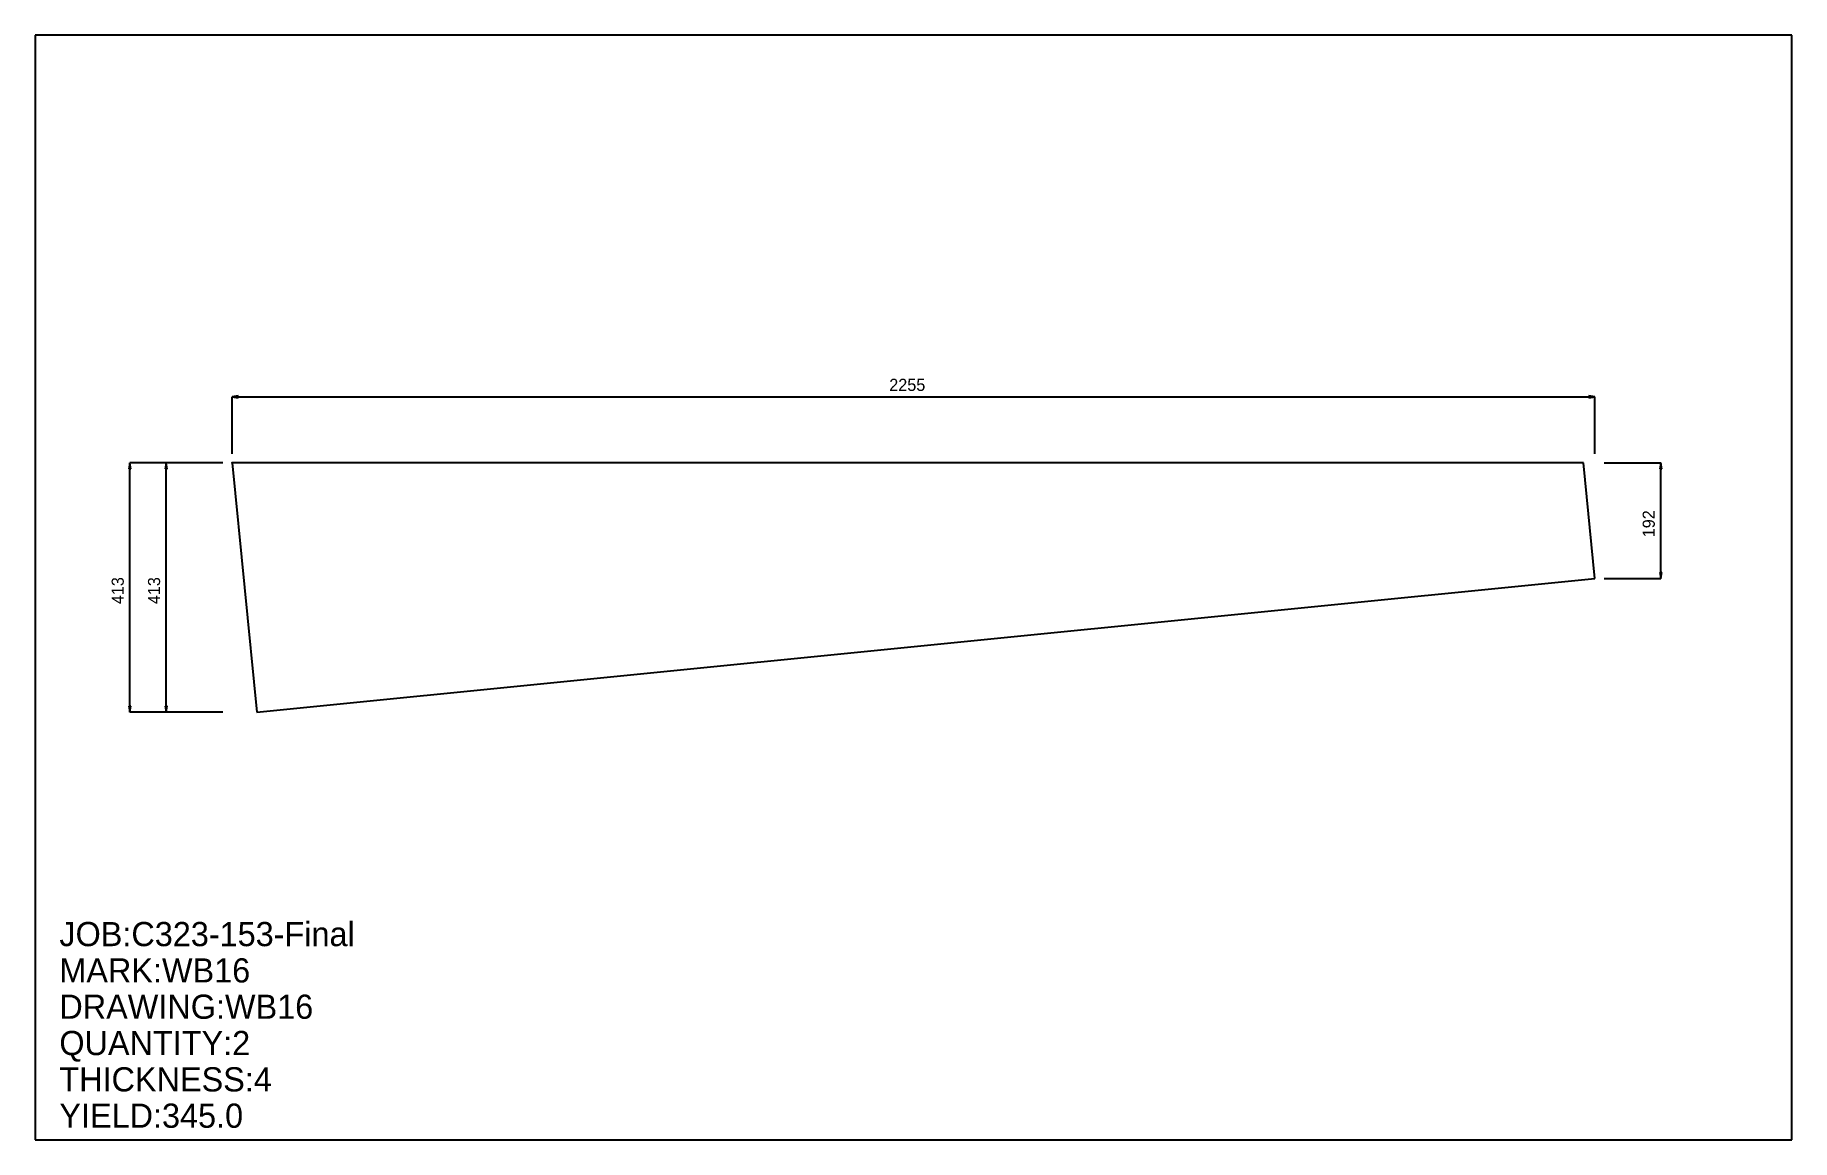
# Model space of a CAD drawing. Extents: x 0 to 2906, y 0 to 1829.
import ezdxf

# ---------------------------------------------------------------- set-up
doc = ezdxf.new("R2010")
doc.units = 0
doc.header["$LTSCALE"] = 0.125
for name, color, linetype in [('2', 7, 'CONTINUOUS'), ('3', 1, 'CONTINUOUS'), ('5', 7, 'CONTINUOUS'), ('6', 4, 'CONTINUOUS')]:
    doc.layers.add(name, color=color, linetype=linetype)

# ---------------------------------------------------------------- blocks, each defined once
blk = doc.blocks.new('ARROW')
at = {"layer": '2', "linetype": 'CONTINUOUS'}
for p, q in [((0, 0), (-1, 0.166667)), ((-1, 0.166667), (-1, -0.166667)), ((-1, -0.166667), (0, 0))]:
    blk.add_line(p, q, dxfattribs=at)
blk = doc.blocks.new('PLATE')
at = {"layer": '3', "linetype": 'CONTINUOUS'}
for p, q in [((0, 0), (41.294067, -412.94043)), ((2235.5928, -0.000011), (0, 0)), ((2254.7524, -191.59442), (2235.5928, -0.000011)), ((41.294067, -412.94043), (2254.7524, -191.59442))]:
    blk.add_line(p, q, dxfattribs=at)
at = {"layer": '5', "linetype": 'CONTINUOUS'}
for p, q in [((-0.1, 0), (0.1, 0)), ((0, -0.1), (0, 0.1))]:
    blk.add_line(p, q, dxfattribs=at)
blk.add_circle((0, 0), 0.1, dxfattribs=at)
at = {"layer": '6', "linetype": 'CONTINUOUS'}
for p, q in [((0, 15.031684), (0, 108.97971)), ((0, 108.9297), (2254.7524, 108.9297)), ((2254.7524, 15.031684), (2254.7524, 108.97971)), ((-15.031652, 0.000001), (-169.1064, 0.000013)), ((-169.05643, -412.94043), (-169.0564, 0.000013)), ((-15.031652, 0.000001), (-108.97968, 0.000008)), ((-108.9297, -412.94043), (-108.92967, 0.000008)), ((2269.7842, -0.000016), (2363.7322, -0.000023)), ((2363.6821, -191.59442), (2363.6821, -0.000023)), ((2269.7842, -191.59442), (2363.7322, -191.59442)), ((-15.031684, -412.94043), (-169.10643, -412.94043)), ((-15.031684, -412.94043), (-108.97971, -412.94043))]:
    blk.add_line(p, q, dxfattribs=at)
at = {"layer": '6', "xscale": 10.021122, "yscale": 10.021122, "zscale": 10.021122}
for p, rotation in [((0, 108.9297), 180), ((-169.0564, 0.000013), 90), ((-108.92967, 0.000008), 90), ((2363.6821, -0.000023), 90), ((2363.6821, -191.59442), 270), ((-169.05643, -412.94043), 270), ((-108.9297, -412.94043), 270)]:
    blk.add_blockref('ARROW', p, dxfattribs=dict(at, rotation=rotation))
blk.add_blockref('ARROW', (2254.7524, 108.9297), dxfattribs=at)
at = {"layer": '5'}
blk.add_text('ZERO', height=0.015, dxfattribs=at).set_placement((0, 0))
at = {"layer": '6'}
blk.add_text('2255', height=20.042, dxfattribs=at).set_placement((1087.2917, 118.95082))
for s, p in [('192', (2353.6611, -123.3553)), ('413', (-179.07753, -234.02831)), ('413', (-118.95081, -234.02831))]:
    blk.add_text(s, height=20.042, rotation=90, dxfattribs=at).set_placement(p)

msp = doc.modelspace()

# ---------------------------------------------------------------- linework, layer by layer
at = {"layer": '5', "linetype": 'CONTINUOUS'}
for p, q in [((2906.1257, 1828.8549), (0, 1828.8549)), ((0, 1828.8549), (0, 0)), ((2906.1257, 0), (2906.1257, 1828.8549)), ((0, 0), (2906.1257, 0))]:
    msp.add_line(p, q, dxfattribs=at)

# ---------------------------------------------------------------- block references
at = {"layer": '2'}
msp.add_blockref('PLATE', (325.68665, 1120.8977), dxfattribs=at)

# ---------------------------------------------------------------- texts
at = {"layer": '5'}
for s, p in [('JOB:C323-153-Final', (40.084488, 320.67593)), ('MARK:WB16', (40.084488, 260.54919)), ('DRAWING:WB16', (40.084488, 200.42245)), ('QUANTITY:2', (40.084488, 140.29572)), ('THICKNESS:4', (40.084488, 80.168976)), ('YIELD:345.0', (40.084488, 20.042244))]:
    msp.add_text(s, height=40.084, dxfattribs=at).set_placement(p)

doc.saveas('drawing.dxf')
